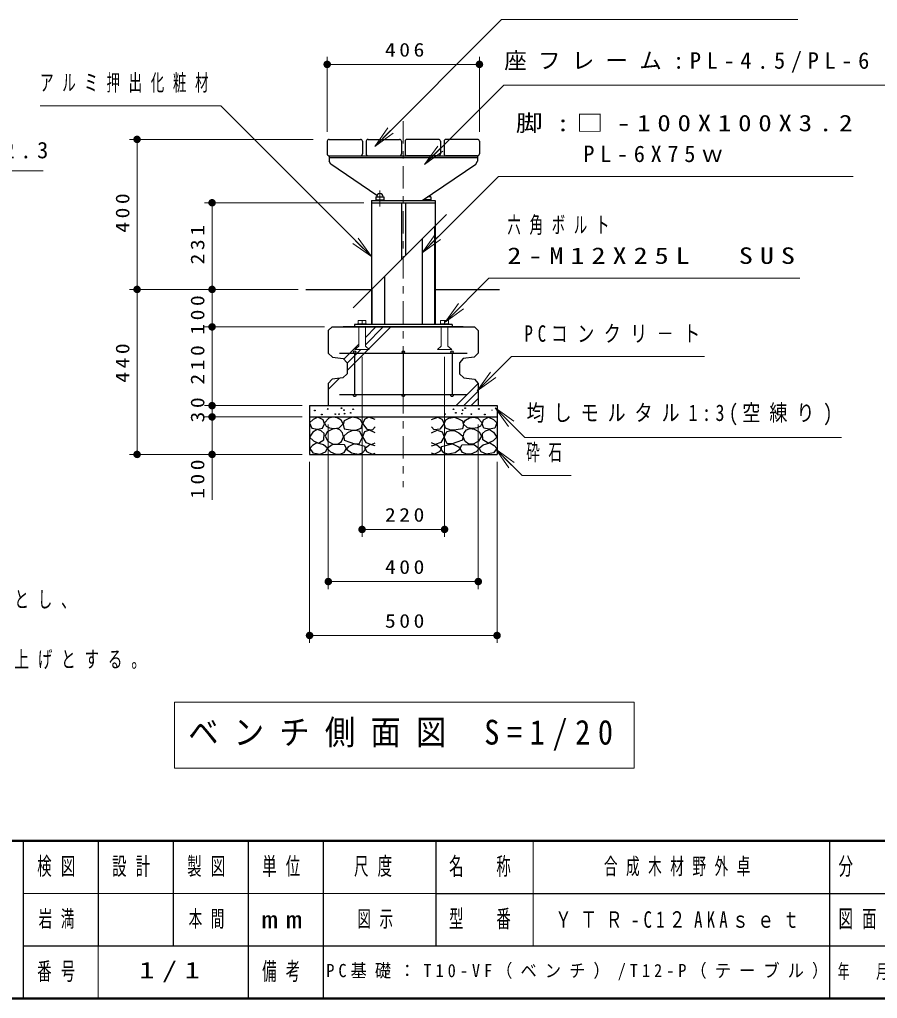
# Model space of a CAD drawing. Units: millimetres on the paper, with parts at other scales. Extents: x -365 to 0, y 0 to 257.
# Drawn here: x -238 to -123.6, y 0 to 130.5 of the extents above; entities that cross this region are included whole.
import ezdxf

# ---------------------------------------------------------------- set-up
doc = ezdxf.new("R2010")
doc.units = ezdxf.units.MM
doc.linetypes.add('USER2', pattern=[6, 3, -1, 1, -1])
doc.layers.add('LY_1', color=7, linetype='Continuous', lineweight=25)
doc.layers.add('LY_3', color=7, linetype='Continuous', lineweight=13)
doc.styles.add('ＭＳ ゴシック', font='')
doc.styles.get('ＭＳ ゴシック').set_extended_font_data('MS Gothic')

# ---------------------------------------------------------------- blocks, each defined once
blk = doc.blocks.new('filled_dot')
at = {"color": 0, "linetype": 'Continuous', "lineweight": -2, "const_width": 1.25}
blk.add_lwpolyline([(-0.625, 0, 1), (0.625, 0, 1)], format="xyb", close=True, dxfattribs=at)

msp = doc.modelspace()

# ---------------------------------------------------------------- linework, layer by layer
at = {"layer": 'LY_1', "lineweight": 13}
for p, q in [((-196.982, 115.521), (-196.982, 125.521)), ((-176.682, 115.521), (-176.682, 125.521)), ((-196.982, 124.521), (-176.682, 124.521)), ((-190.651, 113.574), (-188.883, 116.049)), ((-190.651, 113.574), (-188.529, 115.696)), ((-188.176, 115.342), (-190.651, 113.574)), ((-198.832, 114.521), (-223.332, 114.521)), ((-222.332, 94.521), (-222.332, 114.521)), ((-184.018, 111.162), (-182.25, 113.637)), ((-184.018, 111.162), (-181.896, 113.284)), ((-181.543, 112.93), (-184.018, 111.162)), ((-192.082, 106.071), (-213.332, 106.071)), ((-212.332, 94.521), (-212.332, 106.071)), ((-184.332, 99.386), (-182.565, 101.861)), ((-191.082, 98.886), (-193.557, 100.654)), ((-191.082, 98.886), (-193.204, 101.008)), ((-192.85, 101.361), (-191.082, 98.886)), ((-184.332, 99.386), (-182.211, 101.507)), ((-181.857, 101.153), (-184.332, 99.386)), ((-200.832, 94.521), (-223.332, 94.521)), ((-222.332, 72.521), (-222.332, 94.521)), ((-200.832, 94.521), (-213.332, 94.521)), ((-212.332, 89.521), (-212.332, 94.521)), ((-181.26, 90.164), (-179.493, 92.639)), ((-181.26, 90.164), (-179.139, 92.286)), ((-178.786, 91.932), (-181.26, 90.164)), ((-197.332, 89.521), (-213.332, 89.521)), ((-212.332, 79.021), (-212.332, 89.521)), ((-191.882, 87.135), (-189.496, 89.521)), ((-191.882, 88.124), (-190.486, 89.521)), ((-191.447, 86.579), (-188.506, 89.521)), ((-194.765, 85.242), (-192.782, 87.225)), ((-194.332, 83.695), (-191.506, 86.521)), ((-194.332, 84.685), (-192.496, 86.521)), ((-192.332, 85.521), (-192.332, 61.521)), ((-181.332, 85.521), (-181.332, 61.521)), ((-196.832, 81.195), (-195.359, 82.668)), ((-176.967, 81.005), (-175.2, 83.48)), ((-176.967, 81.005), (-174.846, 83.126)), ((-174.493, 82.772), (-176.967, 81.005)), ((-179.773, 79.021), (-176.832, 81.962)), ((-178.783, 79.021), (-176.832, 80.971)), ((-177.793, 79.021), (-176.832, 79.981)), ((-200.332, 79.021), (-213.332, 79.021)), ((-212.332, 77.521), (-212.332, 79.021)), ((-172.808, 76.246), (-174.575, 78.721)), ((-174.575, 78.721), (-172.1, 76.953)), ((-174.575, 78.721), (-172.454, 76.6)), ((-200.332, 77.521), (-213.332, 77.521)), ((-212.332, 66.457), (-212.332, 77.521)), ((-196.832, 76.521), (-196.832, 54.572)), ((-176.832, 76.521), (-176.832, 54.572)), ((-172.746, 70.74), (-174.513, 73.215)), ((-174.513, 73.215), (-172.039, 71.448)), ((-174.513, 73.215), (-172.392, 71.094)), ((-200.332, 72.521), (-223.332, 72.521)), ((-199.332, 71.521), (-199.332, 47.384)), ((-174.332, 71.521), (-174.332, 47.384)), ((-181.332, 62.521), (-192.332, 62.521)), ((-176.832, 55.572), (-196.832, 55.572)), ((-174.332, 48.384), (-199.332, 48.384)), ((-217.338, 39.488), (-217.338, 30.688)), ((-156.038, 39.488), (-217.338, 39.488)), ((-156.038, 30.688), (-156.038, 39.488)), ((-217.338, 30.688), (-156.038, 30.688))]:
    msp.add_line(p, q, dxfattribs=at)
at = {"layer": 'LY_1', "linetype": 'USER2', "lineweight": 13}
for p, q in [((-186.832, 116.959), (-186.832, 68.146)), ((-189.957, 107.708), (-189.957, 105.592))]:
    msp.add_line(p, q, dxfattribs=at)
at = {"layer": 'LY_1'}
for p, q in [((-196.982, 114.271), (-196.982, 112.571)), ((-196.732, 114.521), (-192.532, 114.521)), ((-192.282, 114.271), (-192.282, 112.571)), ((-191.782, 114.271), (-191.782, 112.571)), ((-191.532, 114.521), (-187.332, 114.521)), ((-187.082, 114.271), (-187.082, 112.571)), ((-186.582, 114.271), (-186.582, 112.571)), ((-182.132, 114.521), (-186.332, 114.521)), ((-181.882, 114.271), (-181.882, 112.571)), ((-181.382, 114.271), (-181.382, 112.571)), ((-176.932, 114.521), (-181.132, 114.521)), ((-176.682, 114.271), (-176.682, 112.571)), ((-196.732, 112.321), (-192.532, 112.321)), ((-196.707, 112.321), (-176.832, 112.321)), ((-196.707, 112.321), (-196.707, 111.596)), ((-191.532, 112.321), (-187.332, 112.321)), ((-182.132, 112.321), (-186.332, 112.321)), ((-176.932, 112.321), (-181.132, 112.321)), ((-176.957, 112.321), (-176.957, 111.596)), ((-196.707, 112.096), (-176.957, 112.096)), ((-196.5, 111.206), (-196.707, 111.596)), ((-190.342, 107.052), (-196.5, 111.206)), ((-184.332, 106.371), (-177.165, 111.206)), ((-177.165, 111.206), (-176.957, 111.596)), ((-191.082, 106.371), (-182.582, 106.371)), ((-191.082, 106.371), (-191.082, 89.821)), ((-191.082, 106.071), (-182.582, 106.071)), ((-190.482, 106.871), (-190.482, 106.371)), ((-190.482, 106.871), (-189.432, 106.871)), ((-190.482, 106.471), (-189.432, 106.471)), ((-189.432, 106.871), (-189.432, 106.371)), ((-187.082, 106.071), (-187.082, 98.521)), ((-186.532, 106.071), (-186.532, 99.071)), ((-184.232, 106.438), (-184.232, 106.371)), ((-183.182, 106.471), (-184.184, 106.471)), ((-183.182, 106.871), (-183.591, 106.871)), ((-183.182, 106.871), (-183.182, 106.371)), ((-182.582, 106.371), (-182.582, 89.821)), ((-193.539, 92.064), (-181.079, 104.524)), ((-182.657, 102.946), (-182.657, 89.821)), ((-184.332, 101.271), (-184.332, 89.821)), ((-189.332, 96.271), (-189.332, 89.821)), ((-199.832, 94.521), (-191.082, 94.521)), ((-191.007, 94.596), (-191.007, 89.821)), ((-182.582, 94.521), (-174.016, 94.521)), ((-196.332, 89.521), (-196.832, 89.021)), ((-196.832, 89.021), (-196.832, 86.021)), ((-196.332, 89.521), (-177.332, 89.521)), ((-178.832, 89.521), (-194.832, 89.521)), ((-193.332, 89.821), (-193.332, 89.521)), ((-180.332, 89.821), (-193.332, 89.821)), ((-180.332, 89.821), (-180.332, 89.521)), ((-177.332, 89.521), (-176.832, 89.021)), ((-176.832, 89.021), (-176.832, 86.021)), ((-196.832, 86.021), (-196.277, 85.465)), ((-196.277, 85.465), (-194.83, 85.321)), ((-195.332, 86.021), (-178.332, 86.021)), ((-194.83, 85.321), (-194.332, 84.712)), ((-193.332, 86.021), (-193.332, 80.521)), ((-186.832, 86.021), (-186.832, 80.521)), ((-180.332, 86.021), (-180.332, 80.521)), ((-178.835, 85.32), (-179.332, 84.712)), ((-177.388, 85.465), (-178.835, 85.321)), ((-176.832, 86.021), (-177.388, 85.465)), ((-194.332, 84.712), (-194.332, 83.271)), ((-179.332, 84.712), (-179.332, 83.271)), ((-196.335, 82.571), (-196.832, 81.962)), ((-194.888, 82.715), (-196.335, 82.571)), ((-194.332, 83.271), (-194.888, 82.715)), ((-179.332, 83.271), (-178.777, 82.715)), ((-178.777, 82.715), (-177.33, 82.571)), ((-177.33, 82.571), (-176.832, 81.962)), ((-196.832, 81.962), (-196.832, 79.021)), ((-176.832, 81.962), (-176.832, 79.021)), ((-195.332, 80.521), (-178.332, 80.521)), ((-199.332, 79.021), (-199.332, 72.521)), ((-199.332, 79.021), (-174.332, 79.021)), ((-174.332, 79.021), (-174.332, 72.521)), ((-199.332, 77.521), (-174.332, 77.521)), ((-199.332, 72.521), (-174.332, 72.521))]:
    msp.add_line(p, q, dxfattribs=at)
at = {"layer": 'LY_1', "color": 32, "lineweight": 13}
for p, q in [((-192.857, 90.386), (-192.857, 89.936)), ((-192.857, 90.386), (-191.807, 90.386)), ((-192.332, 90.386), (-192.332, 89.936)), ((-191.807, 90.386), (-191.807, 89.936)), ((-181.857, 90.386), (-181.857, 89.936)), ((-181.857, 90.386), (-180.807, 90.386)), ((-181.332, 90.386), (-181.332, 89.936)), ((-180.807, 90.386), (-180.807, 89.936)), ((-192.932, 89.936), (-192.932, 89.821)), ((-192.932, 89.936), (-191.732, 89.936)), ((-192.782, 89.521), (-192.782, 86.971)), ((-191.882, 89.521), (-191.882, 86.971)), ((-191.732, 89.936), (-191.732, 89.821)), ((-181.932, 89.936), (-181.932, 89.821)), ((-181.932, 89.936), (-180.732, 89.936)), ((-181.782, 89.521), (-181.782, 86.971)), ((-180.882, 89.521), (-180.882, 86.971)), ((-180.732, 89.936), (-180.732, 89.821)), ((-192.782, 86.971), (-193.282, 86.521)), ((-191.382, 86.521), (-193.282, 86.521)), ((-191.382, 86.521), (-191.882, 86.971)), ((-181.782, 86.971), (-182.282, 86.521)), ((-180.382, 86.521), (-182.282, 86.521)), ((-180.382, 86.521), (-180.882, 86.971))]:
    msp.add_line(p, q, dxfattribs=at)
at = {"layer": 'LY_1', "lineweight": 13}
for points in [[(-190.651, 113.574), (-173.734, 130.491), (-134.21, 130.491)], [(-184.018, 111.162), (-173.411, 121.769), (-122.365, 121.769)], [(-191.082, 98.886), (-211.173, 118.977), (-235.264, 118.977)], [(-280.032, 104.131), (-273.846, 110.318), (-234.846, 110.318)], [(-184.332, 99.386), (-174.14, 109.578), (-126.838, 109.578)], [(-181.26, 90.164), (-175.421, 96.004), (-133.957, 96.004)], [(-176.967, 81.005), (-172.405, 85.567), (-146.678, 85.567)], [(-174.575, 78.721), (-170.639, 74.785), (-128.393, 74.785)], [(-174.513, 73.215), (-171.003, 69.704), (-164.437, 69.704)]]:
    msp.add_lwpolyline(points, dxfattribs=at)
at = {"layer": 'LY_1'}
for points in [[(-198.21, 77.491), (-198.844, 77.19), (-199.319, 76.715), (-199.018, 76.018), (-198.289, 75.875), (-197.592, 76.033), (-197.339, 76.62), (-197.529, 77.127)], [(-196.239, 77.495), (-196.766, 77.36), (-197.347, 76.725), (-197.117, 76.306), (-196.66, 76.069), (-196.144, 75.995), (-195.401, 76.063), (-194.833, 76.603), (-195.117, 77.103), (-195.65, 77.414)], [(-193.648, 77.506), (-194.185, 77.282), (-194.731, 77.013), (-194.847, 76.512), (-194.713, 75.948), (-193.889, 75.787), (-193.164, 75.743), (-192.439, 76.002), (-192.287, 76.611), (-192.52, 77.121), (-192.923, 77.345)], [(-180.017, 77.506), (-179.48, 77.282), (-178.934, 77.013), (-178.818, 76.512), (-178.952, 75.948), (-179.775, 75.787), (-180.5, 75.743), (-181.225, 76.002), (-181.377, 76.611), (-181.145, 77.121), (-180.742, 77.345)], [(-177.426, 77.495), (-176.899, 77.36), (-176.318, 76.725), (-176.548, 76.306), (-177.005, 76.069), (-177.521, 75.995), (-178.264, 76.063), (-178.832, 76.603), (-178.548, 77.103), (-178.014, 77.414)], [(-175.455, 77.491), (-174.821, 77.19), (-174.346, 76.715), (-174.647, 76.018), (-175.376, 75.875), (-176.073, 76.033), (-176.326, 76.62), (-176.136, 77.127)], [(-198.337, 75.843), (-198.875, 75.495), (-199.319, 74.814), (-198.812, 74.354), (-198.146, 74.037), (-197.449, 74.481), (-197.37, 75.32), (-197.778, 75.683)], [(-196.874, 74.279), (-196.252, 73.934), (-195.576, 73.887), (-195.063, 74.248), (-194.82, 74.847), (-194.931, 75.384), (-195.279, 75.793), (-195.745, 75.957), (-196.279, 75.901), (-196.969, 75.532), (-197.266, 74.955)], [(-193.698, 75.675), (-194.252, 75.378), (-194.779, 74.959), (-194.725, 74.405), (-193.982, 74.134), (-193.347, 73.918), (-192.698, 73.945), (-192.292, 74.81), (-192.644, 75.567), (-193.147, 75.731)], [(-179.967, 75.675), (-179.413, 75.378), (-178.886, 74.959), (-178.94, 74.405), (-179.683, 74.134), (-180.318, 73.918), (-180.967, 73.945), (-181.372, 74.81), (-181.021, 75.567), (-180.517, 75.731)], [(-176.791, 74.279), (-177.412, 73.934), (-178.088, 73.887), (-178.602, 74.248), (-178.845, 74.847), (-178.733, 75.384), (-178.386, 75.793), (-177.92, 75.957), (-177.385, 75.901), (-176.696, 75.532), (-176.399, 74.955)], [(-175.328, 75.843), (-174.789, 75.495), (-174.346, 74.814), (-174.853, 74.354), (-175.518, 74.037), (-176.215, 74.481), (-176.294, 75.32), (-175.887, 75.683)], [(-198.378, 74.047), (-198.946, 73.727), (-199.284, 73.305), (-198.881, 72.739), (-197.938, 72.536), (-197.222, 72.855), (-196.949, 73.36), (-197.488, 73.815)], [(-195.522, 73.839), (-196.306, 73.799), (-196.968, 73.326), (-196.536, 72.866), (-195.847, 72.556), (-195.282, 72.547), (-194.739, 72.772), (-194.401, 73.299), (-194.657, 73.785)], [(-193.407, 73.931), (-194.177, 73.512), (-194.421, 73.215), (-193.731, 72.728), (-192.785, 72.539), (-192.256, 72.723), (-191.907, 73.147), (-191.934, 73.566), (-192.799, 73.796)], [(-180.258, 73.931), (-179.487, 73.512), (-179.244, 73.215), (-179.933, 72.728), (-180.879, 72.539), (-181.409, 72.723), (-181.758, 73.147), (-181.731, 73.566), (-180.866, 73.796)], [(-178.142, 73.839), (-177.358, 73.799), (-176.696, 73.326), (-177.129, 72.866), (-177.818, 72.556), (-178.383, 72.547), (-178.926, 72.772), (-179.264, 73.299), (-179.007, 73.785)], [(-175.287, 74.047), (-174.718, 73.727), (-174.381, 73.305), (-174.784, 72.739), (-175.727, 72.536), (-176.442, 72.855), (-176.716, 73.36), (-176.177, 73.815)]]:
    msp.add_lwpolyline(points, close=True, dxfattribs=at)
for points in [[(-190.582, 77.186), (-191.438, 77.503), (-191.976, 77.233), (-192.293, 76.631), (-191.707, 75.871), (-190.931, 75.807), (-190.582, 76.203)], [(-183.082, 77.186), (-182.227, 77.503), (-181.688, 77.233), (-181.371, 76.631), (-181.958, 75.871), (-182.734, 75.807), (-183.082, 76.203)], [(-190.598, 75.38), (-191.359, 75.776), (-191.992, 75.522), (-192.293, 74.873), (-191.85, 74.096), (-191.089, 73.859), (-190.598, 74.065)], [(-183.067, 75.38), (-182.306, 75.776), (-181.672, 75.522), (-181.371, 74.873), (-181.815, 74.096), (-182.575, 73.859), (-183.067, 74.065)], [(-190.582, 73.653), (-191.248, 73.859), (-191.897, 73.304), (-191.723, 72.908), (-190.994, 72.544), (-190.582, 72.702)], [(-183.082, 73.653), (-182.417, 73.859), (-181.767, 73.304), (-181.942, 72.908), (-182.67, 72.544), (-183.082, 72.702)]]:
    msp.add_lwpolyline(points, dxfattribs=at)
for centre, radius in [((-193.332, 86.171), 0.15), ((-186.832, 86.171), 0.15), ((-180.332, 86.171), 0.15), ((-193.332, 80.371), 0.15), ((-186.832, 80.371), 0.15), ((-180.332, 80.371), 0.15), ((-198.628, 78.386), 0.05), ((-196.916, 78.58), 0.05), ((-195.086, 78.697), 0.05), ((-194.739, 78.424), 0.05), ((-193.529, 78.541), 0.05), ((-180.135, 78.541), 0.05), ((-178.926, 78.424), 0.05), ((-178.578, 78.697), 0.05), ((-176.749, 78.58), 0.05), ((-197.694, 77.841), 0.05), ((-195.904, 77.88), 0.05), ((-195.401, 77.88), 0.05), ((-194.658, 77.957), 0.05), ((-193.844, 78.074), 0.05), ((-181.264, 77.88), 0.05), ((-179.821, 78.074), 0.05), ((-179.007, 77.957), 0.05), ((-177.761, 77.88), 0.05), ((-175.971, 77.841), 0.05)]:
    msp.add_circle(centre, radius, dxfattribs=at)
for centre, radius, start, end in [((-196.732, 114.271), 0.25, 90, 180), ((-192.532, 114.271), 0.25, 0, 90), ((-191.532, 114.271), 0.25, 90, 180), ((-187.332, 114.271), 0.25, 0, 90), ((-186.332, 114.271), 0.25, 90, 180), ((-182.132, 114.271), 0.25, 360, 90), ((-181.132, 114.271), 0.25, 90, 180), ((-176.932, 114.271), 0.25, 360, 90), ((-196.732, 112.571), 0.25, 179.99999, 270), ((-192.532, 112.571), 0.25, 270, 0), ((-191.532, 112.571), 0.25, 179.99999, 270), ((-187.332, 112.571), 0.25, 270, 0), ((-186.332, 112.571), 0.25, 180, 270), ((-182.132, 112.571), 0.25, 270, 0.00001), ((-181.132, 112.571), 0.25, 180, 270), ((-176.932, 112.571), 0.25, 270, 0.00001), ((-189.957, 106.871), 0.425, 359.99999, 179.99999), ((-183.707, 106.871), 0.425, 0.00001, 25.20722), ((-175.037, 78.386), 0.05, 0, 102.06544)]:
    msp.add_arc(centre, radius, start, end, dxfattribs=at)
at = {"layer": 'LY_3', "lineweight": 50}
for p, q in [((-365, 21), (0, 21)), ((-365, 0), (0, 0))]:
    msp.add_line(p, q, dxfattribs=at)
at = {"layer": 'LY_3', "color": 211, "lineweight": 25}
for p, q in [((-237.5, 21), (-237.5, 0)), ((-227.5, 21), (-227.5, 7)), ((-217.5, 21), (-217.5, 7)), ((-207.5, 21), (-207.5, 0)), ((-197.5, 21), (-197.5, 7)), ((-182.5, 21), (-182.5, 7)), ((-130, 21), (-130, 0)), ((-182.5, 14), (-70, 14)), ((-237.5, 7), (0, 7))]:
    msp.add_line(p, q, dxfattribs=at)
at = {"layer": 'LY_3'}
for p, q in [((-169.5, 21), (-169.5, 7)), ((-237.5, 14), (-182.5, 14)), ((-227.5, 7), (-227.5, 0))]:
    msp.add_line(p, q, dxfattribs=at)
at = {"layer": 'LY_3', "lineweight": 25}
msp.add_line((-197.5, 7), (-197.5, 0), dxfattribs=at)

# ---------------------------------------------------------------- block references
at = {"layer": 'LY_1', "lineweight": 13, "xscale": 0.4, "yscale": 0.4}
for p in [(-196.982, 124.521), (-192.332, 62.521), (-196.832, 55.572), (-199.332, 48.384)]:
    msp.add_blockref('filled_dot', p, dxfattribs=at)
for p, rotation in [((-176.682, 124.521), 180), ((-222.332, 114.521), 270), ((-212.332, 106.071), 270), ((-222.332, 94.521), 270), ((-212.332, 94.521), 90), ((-212.332, 94.521), 270), ((-212.332, 89.521), 270), ((-212.332, 89.521), 90), ((-212.332, 79.021), 270), ((-212.332, 79.021), 90), ((-212.332, 77.521), 270), ((-222.332, 72.521), 90), ((-212.332, 72.521), 90), ((-181.332, 62.521), 180), ((-176.832, 55.572), 180), ((-174.332, 48.384), 180)]:
    msp.add_blockref('filled_dot', p, dxfattribs=dict(at, rotation=rotation))

# ---------------------------------------------------------------- texts
at = {"layer": 'LY_1', "style": 'ＭＳ ゴシック'}
for s, insert, char_height, attachment_point in [('\\T1.33;\\W1.15;406', (-186.417, 125.521), 1.833, 8), ('\\T1.5;座フレーム:PL-4.5/PL-6', (-173.365, 124.769), 2.199, 4), ('\\T1.64;\\W0.6;アルミ押出化粧材', (-235.264, 121.977), 2.199, 4), ('\\T1.5;\\W1.2;脚:□-100X100X3.2', (-171.838, 116.578), 2.199, 4), ('\\T1.5;貫：□-40×40×2.3', (-273.846, 112.968), 2.199, 4), ('\\T1.5;\u3000\u3000PL-6X75ｗ', (-171.838, 112.578), 2.199, 4), ('\\T1.64;\\W0.6;六角ボルト', (-172.957, 103.004), 2.199, 4), ('\\T1.5;\\W1.25;2-M12X25L\u3000SUS', (-172.957, 99.004), 2.199, 4), ('\\T1.57;\\W0.75;PCコンクリ－ト', (-170.678, 88.567), 2.199, 4), ('\\T1.5;\\W0.8;均しモルタル1:3(空練り)', (-170.393, 77.785), 2.199, 4), ('\\T1.64;\\W0.6;砕石', (-170.437, 72.704), 2.199, 4), ('\\T1.33;\\W1.15;220', (-186.417, 63.521), 1.833, 8), ('\\T1.33;\\W1.15;400', (-186.416, 56.572), 1.833, 8), ('\\T1.6;\\W0.65;合成木材は、木粉入り再生プラスチック(ポリプロピレン系、色：サンディーブラウン)とし、', (-360.354, 51.53), 2.199, 7), ('\\T1.33;\\W1.15;500', (-186.416, 49.384), 1.833, 8), ('\\T1.6;\\W0.65;座フレームは、電気亜鉛メッキ処理の上、ポリエステル樹脂粉体塗装(ダークグレー)仕上げとする。', (-360.354, 43.53), 2.199, 7), ('\\T1.5;\\W0.9;ベンチ側面図\\~S=1/20', (-186.688, 35.088), 3.299, 5), ('\\T1.64;\\W0.6;合成木材野外卓', (-149.75, 17.5), 2.199, 5), ('\\T1.64;\\W0.6;岩満', (-232.5, 10.5), 2.199, 5), ('\\T1.64;\\W0.6;本間', (-212.5, 10.5), 2.199, 5), ('\\T1.64;\\W0.6;図示', (-190, 10.5), 2.199, 5), ('\\T1.5;\\W0.75;ＹＴＲ-C1２AKAｓｅｔ', (-149.75, 10.5), 2.199, 5), ('\\T1.5;\\W1.35;1/1', (-217.5, 3.5), 2.199, 5), ('\\T1.5;\\W0.9;PC基礎：T10-VF（ベンチ）/T12-P（テーブル）', (-163.1, 3.5), 1.76, 5)]:
    msp.add_mtext(s, dxfattribs=dict(at, insert=insert, char_height=char_height, attachment_point=attachment_point))
at = {"layer": 'LY_1', "char_height": 1.833, "attachment_point": 8, "rotation": 90, "style": 'ＭＳ ゴシック'}
for s, insert in [('\\T1.33;\\W1.15;400', (-223.332, 104.937)), ('\\T1.33;\\W1.15;231', (-213.332, 100.712)), ('\\T1.33;\\W1.15;100', (-213.332, 91.346)), ('\\T1.33;\\W1.15;440', (-223.332, 84.936)), ('\\T1.33;\\W1.15;210', (-213.332, 84.692)), ('\\T1.34;\\W1.15;30', (-213.332, 78.699)), ('\\T1.33;\\W1.15;100', (-213.332, 69.457))]:
    msp.add_mtext(s, dxfattribs=dict(at, insert=insert))
at = {"layer": 'LY_3', "color": 4, "attachment_point": 5, "style": 'ＭＳ ゴシック'}
for s, insert, char_height in [('\\T1.64;\\W0.6;検図', (-232.5, 17.5), 2.346), ('\\T1.64;\\W0.6;設計', (-222.5, 17.5), 2.346), ('\\T1.64;\\W0.6;製図', (-212.5, 17.5), 2.346), ('\\T1.64;\\W0.6;単位', (-202.5, 17.5), 2.346), ('\\T1.64;\\W0.6;尺度', (-190.25, 17.5), 2.346), ('\\T1.64;\\W0.6;名\u3000称', (-176, 17.5), 2.346), ('\\T1.64;\\W0.6;分\u3000\u3000類', (-122.5, 17.5), 2.346), ('\\T1.64;\\W0.6;型\u3000番', (-176, 10.5), 2.346), ('\\T1.64;\\W0.6;図面番号', (-122.5, 10.5), 2.346), ('\\T1.5;\\W1.35;mm', (-202.5, 10.5), 2.346), ('\\T1.64;\\W0.6;番号', (-232.5, 3.5), 2.346), ('\\T1.64;\\W0.6;備考', (-202.5, 3.5), 2.346), ('\\T1.64;\\W0.6;年\u3000月\u3000日', (-122.5, 3.5), 1.906)]:
    msp.add_mtext(s, dxfattribs=dict(at, insert=insert, char_height=char_height))

doc.saveas('drawing.dxf')
